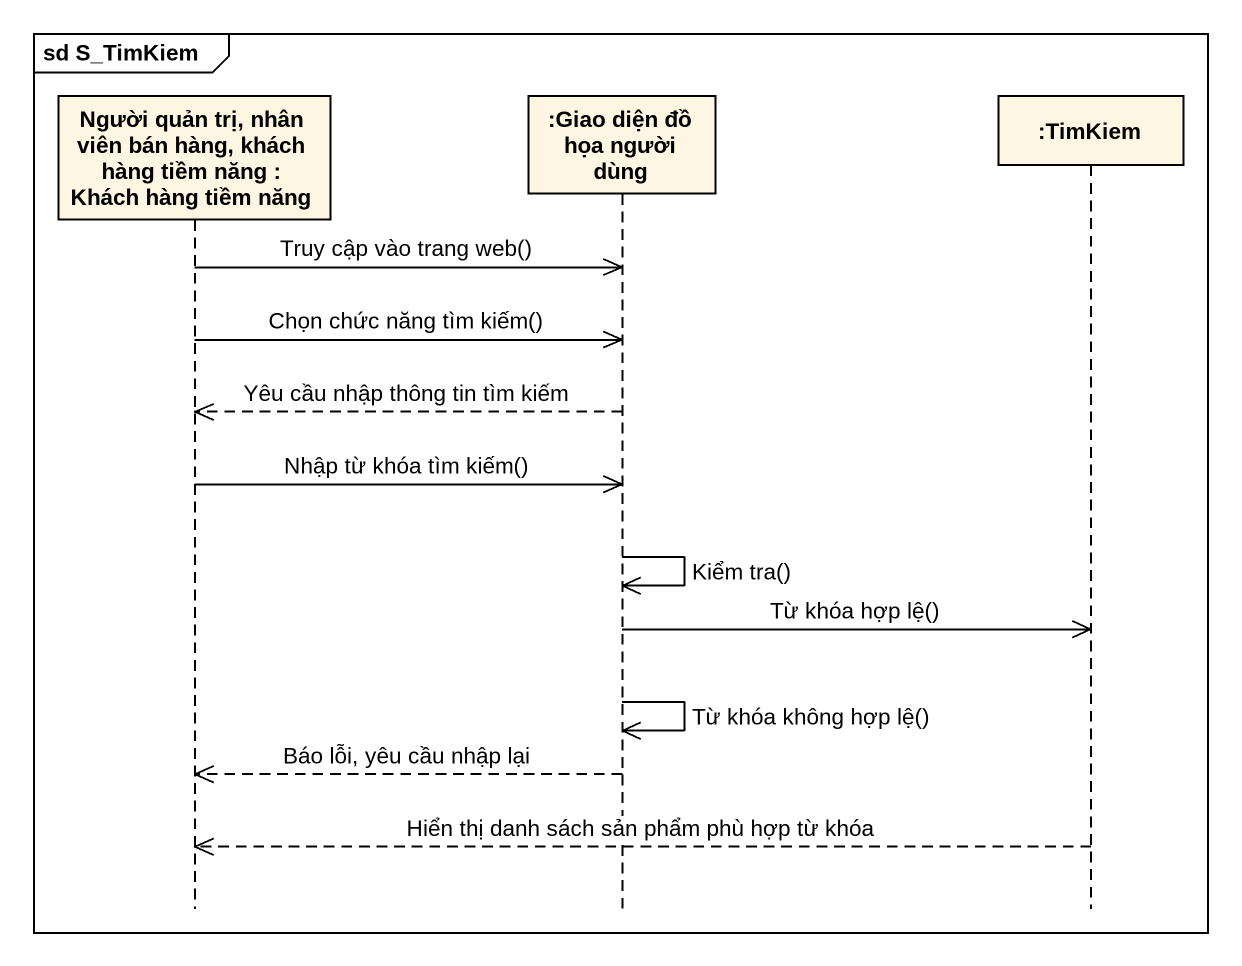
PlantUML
@startuml
mainframe sd S_TimKiem
hide footbox
participant "Người quản trị, nhân viên bán hàng, khách hàng tiềm năng : Khách hàng tiềm năng" as Người_quản_trị_nhân_viên
participant ":Giao diện đồ họa người dùng" as Giao_diện_đồ_họa_người_dùng
participant ":TimKiem" as TimKiem

Người_quản_trị_nhân_viên ->> Giao_diện_đồ_họa_người_dùng : Truy cập vào trang web()
Người_quản_trị_nhân_viên ->> Giao_diện_đồ_họa_người_dùng : Chọn chức năng tìm kiếm()
Giao_diện_đồ_họa_người_dùng -->> Người_quản_trị_nhân_viên : Yêu cầu nhập thông tin tìm kiếm
Người_quản_trị_nhân_viên ->> Giao_diện_đồ_họa_người_dùng : Nhập từ khóa tìm kiếm()
Giao_diện_đồ_họa_người_dùng ->> Giao_diện_đồ_họa_người_dùng : Kiểm tra()
Giao_diện_đồ_họa_người_dùng ->> TimKiem : Từ khóa hợp lệ()
Giao_diện_đồ_họa_người_dùng ->> Giao_diện_đồ_họa_người_dùng : Từ khóa không hợp lệ()
Giao_diện_đồ_họa_người_dùng -->> Người_quản_trị_nhân_viên : Báo lỗi, yêu cầu nhập lại
TimKiem -->> Người_quản_trị_nhân_viên : Hiển thị danh sách sản phẩm phù hợp từ khóa
@enduml
